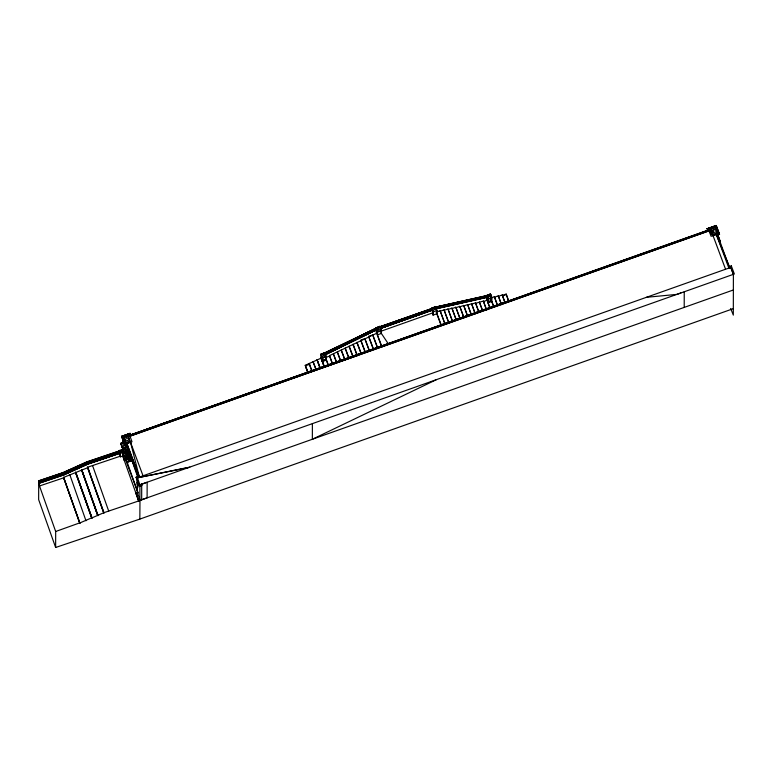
<?xml version="1.0" encoding="UTF-8"?>
<svg xmlns="http://www.w3.org/2000/svg" width="773" height="773" viewBox="0 0 773 773"><rect width="100%" height="100%" fill="white"/><g stroke="black" fill="none" stroke-linecap="round" stroke-linejoin="round"><path stroke-width="1.16" d="M435.518 306.572L434.426 308.727L431.585 307.963L433.064 312.282L431.585 308.34L435.518 306.572L436.996 310.514L436.987 313.732L433.054 315.123L432.281 310.195L380.558 328.399L432.281 310.195M433.054 315.123L433.064 312.282M55.637 547.477L55.675 531.495L39.51 485.975L38.708 480.767L38.65 499.629L55.637 547.477L139.836 519.098L733.326 308.649M87.784 467.665L63.463 477.463L79.735 523.002L91.968 517.736L75.802 472.351M55.675 531.495L79.986 522.79M87.784 467.153L120.124 456.254L119.303 450.504L121.699 449.702L122.733 452.62L122.723 456.031L138.676 500.962L136.193 492.971L137.391 492.565L139.874 499.571L138.676 499.967M91.968 517.871L103.94 512.673L139.874 500.566M122.723 456.031L120.327 456.833L120.337 453.422L119.303 450.504L120.733 450.988L121.699 449.702M129.014 453.48L126.888 454.35L126.202 452.398L124.289 453.162L120.791 443.383L122.82 442.552M122.578 451.896L122.878 452.688M122.888 452.563L122.897 447.499M122.917 438.214L122.907 444.233L125.39 451.239L126.782 450.765L126.84 444.485M123.12 437.363L123.12 436.494L127.874 434.89L130.067 441.934L125.313 443.538L123.12 436.494M122.723 455.036L124.173 460.119L125.922 459.384L127.004 461.713L138.029 493.184M124.289 453.162L120.791 443.277L124.289 453.046M125.371 459.713L125.39 452.398M125.39 451.239L125.4 445.219M125.97 459.51L125.97 458.795C126.859 458.341 130.299 461.868 131.149 458.147M126.772 452.765L126.762 458.515L125.97 458.795M139.372 477.067L126.84 443.46L126.221 444.765L124.782 445.258L125.41 443.944L130.502 442.233L139.372 477.067L126.221 444.765L126.84 443.47L126.009 444.204L138.096 476.545L139.372 477.038L138.096 476.487L136.154 477.241L137.43 477.811L139.372 477.047L126.84 443.46L125.41 443.944L122.917 436.958L121.641 436.359L130.086 433.363L130.627 434.928L129.999 436.146L129.468 434.639L130.086 433.363L121.641 436.378L130.086 433.421L130.627 434.928L357.851 355.348M127.033 459.036L127.043 452.476M127.439 459.462L127.448 452.901M127.874 434.89L130.067 441.934M127.941 459.771L127.951 453.22M128.502 459.945L128.521 453.393M129.101 459.974L129.11 453.413M129.68 459.848L129.69 454.379M718.223 233.804L715.624 226.779L716.233 225.523L707.189 228.779L716.233 225.523L719.518 234.383L718.223 233.746L713.015 235.591L708.493 229.32L711.083 236.277L718.223 233.746L719.518 234.383L716.233 225.523L707.189 228.74L708.493 229.32L714.61 227.194L708.483 229.31L708.078 230.431L130.627 434.928L707.749 230.228L709.044 230.876L130.009 436.194L127.642 436.407L130.009 436.156L130.473 435.247L708.078 230.431L713.015 235.591L725.576 269.246L730.794 267.39L733.393 274.396L733.316 315.123L730.669 308.446M130.212 459.577L130.222 455.21M130.647 459.191L130.656 455.906M136.193 493.966L136.193 492.971M136.676 481.946L137.894 487.377M137.391 493.416L137.42 479.067M139.836 519.098L139.981 500.382M139.874 499.571L139.903 484.806L137.42 477.801L725.219 269.371M141.672 499.812L141.701 484.198L147.15 482.236L147.112 497.851L138.676 500.827M139.285 486.053L139.913 484.797L142.029 485.135C141.575 482.632 142.358 487.628 139.285 486.111L136.154 477.241L139.285 486.111L139.913 484.797L734.35 274L731.403 266.105L729.47 266.791L728.871 268.115L729.47 266.811L728.871 268.115L716.3 234.422L718.223 233.736L717.595 235.069L729.316 267.168M328.399 365.648L326.341 360.131L326.341 356.488L324.911 352.662L320.988 354.053L320.979 358.208L305.248 365.31L307.741 372.499M312.389 423.643L312.35 439.257L436.359 379.688M321.201 357.619C323.819 368.083 319.23 342.043 322.409 361.522L326.341 360.131M322.186 360.276L322.438 357.358M323.839 357.252L325.665 356.604L325.752 359.687L322.998 360.662L323.008 357.812M325.752 359.687L325.665 356.604M332.39 363.909L329.491 355.619L376.664 333.269L376.664 329.916M375.978 328.052L379.91 326.293L381.379 330.602L381.369 333.453L388.732 344.449M381.92 346.826L377.446 334.844L377.456 331.627L378.596 328.902L375.978 327.684L377.456 332.004C387.534 329.868 375.272 330.506 379.91 326.293M444.678 323.423L440.137 310.756L436.204 312.157L441.209 325.539M448.562 322.428L444.06 309.876L440.137 311.268M452.195 320.766L447.992 308.997L444.06 310.388M456.08 319.771L451.925 308.118L447.992 309.509M459.558 317.674L455.848 307.229L451.925 308.63M463.858 317.79L459.78 306.35L455.848 307.741M467.491 316.099L463.713 305.47L459.78 306.862M470.96 314.002L467.636 304.591L463.703 305.982M474.854 313.026L471.569 303.702L467.636 305.103M478.748 312.06L475.492 302.823L471.569 304.214M475.492 303.335L483.357 301.064L486.71 310.05M486.256 309.355L483.357 301.064M487.125 300.639L487.164 297.383L436.214 308.794L435.566 307.055L486.517 295.634L490.449 293.962L491.879 297.789L491.87 301.431L493.937 306.949M490.005 308.35L487.937 302.823L487.947 299.18L486.517 295.354L488.961 296.127L490.449 293.962M488.536 301.953L488.459 298.88L488.536 301.953L491.28 300.987C490.507 292.667 490.749 292.407 491.415 300.272M490.662 296.581L490.671 294.687M491.28 300.987L491.193 297.914L489.367 298.562M497.252 304.939L494.372 296.716L491.425 297.76M501.146 303.982L498.295 295.837L494.372 297.228M504.75 302.214L502.228 294.957L498.295 296.349M508.644 301.257L506.16 294.069L502.228 295.47M684.211 307.403L684.24 291.788M710.706 228.141L712.899 235.176L717.644 233.572L717.644 232.712L715.46 226.537L710.706 228.141L712.899 235.176M715.46 226.537L717.644 233.572M718.223 237.891L718.223 234.77M717.875 235.05L720.272 241.591L717.875 235.166M728.862 268.076L730.794 267.39L733.393 274.396M125.564 457.848L127.004 462.273L133.111 460.273M714.571 227.03L707.189 228.721L707.749 230.286L709.044 230.818L130.009 436.136M130.473 435.247L129.468 434.687L122.917 437.006L121.641 436.416L124.782 445.258L126.221 444.717L126.84 443.47M124.782 445.258L125.41 443.944L121.641 436.359L124.782 445.258L125.41 443.944L131.99 441.741L129.468 434.629L122.926 436.958M487.203 297.17L436.165 308.678L435.711 307.103L486.768 295.682L487.106 297.267M324.795 353.126L376.432 328.071L324.776 353.58L324.96 353.058M127.052 451.384L126.453 450.862L127.284 451.983L127.342 451.084L127.854 451.432L131.487 459.152L137.401 476.12M431.682 308.533L379.949 326.776L431.749 308.63M63.83 474.941L62.951 472.593L86.963 461.829L119.313 450.901L120.124 453.268L87.793 464.167L63.83 474.941L39.52 483.135M86.963 461.829L87.793 464.167M125.149 441.238L126.357 437.47L123.612 436.919L125.149 441.238L129.584 439.74L126.84 437.692L128.047 435.421L123.612 436.919M712.725 232.876L714.059 229.455L711.189 228.557L712.725 232.876L717.16 231.388L714.416 229.33L715.624 227.059L711.189 228.557M322.418 357.88L323.375 354.797L320.988 354.053L322.418 357.88L326.341 356.488L323.955 355.058L324.911 352.662L376.065 328.283M434.078 308.852L433.064 311.915L436.996 310.514L434.426 308.727M488.961 296.127L487.947 299.18L491.879 297.789L489.309 296.001M120.733 450.988L120.337 453.422L122.733 452.62L121.003 450.891M716.233 225.523L715.624 226.798L719.518 234.383M718.223 233.736L717.595 235.011L716.3 234.48L729.47 266.849L731.403 266.105L729.47 266.849M85.977 520.77L69.812 474.738M97.611 515.369L81.706 469.713L97.958 515.205M91.62 517.9L75.493 472.429M324.757 353.232L376.325 328.235M324.747 353.387L376.316 328.39M324.844 353.783L376.345 328.583M324.931 353.986L376.499 328.989L376.866 329.472L325.298 354.469L376.615 329.182M325.162 354.343L376.731 329.346M325.298 354.469L376.982 329.549M325.568 354.681L376.625 329.8M75.551 472.313L91.794 517.929M188.438 467.597L137.42 477.801L189.849 467.105M379.311 326.67L376.577 327.646L379.398 326.902M434.097 307.509L432.175 307.925L435.015 307.181M380.026 326.873L431.807 308.756M380.132 327.085L431.875 308.929M380.2 327.25L431.952 309.123M432.233 310.079L380.558 328.399L380.355 327.655L432.03 309.335M380.422 327.868L432.097 309.548M380.49 328.061L432.165 309.741M380.558 328.341L432.204 309.896M377.456 331.627L381.389 330.235M432.281 313.036L380.596 331.366L381.369 333.453L377.446 334.844M371.639 335.231L368.692 336.284L373.34 348.72M363.774 339.047L360.827 340.091L365.136 351.628M325.559 357.532L329.491 356.131M483.347 301.576L487.28 300.175L487.947 302.311M306.388 365.426L309.789 364.218M502.75 295.788L506.151 294.581M325.665 359.455L322.998 360.662M488.449 301.721L491.193 300.755M487.937 302.823L491.87 301.431M120.791 443.383L122.82 442.668M127.004 461.713L132.966 459.606M132.966 460.177L127.004 462.283L125.922 459.384L125.371 459.568M680.945 292.957L676.906 294.387L646.412 297.315M139.469 500.566L733.364 289.972M186.863 468.158L187.617 467.897M103.94 512.673L87.697 467.182M712.899 234.316L717.644 232.712M125.313 442.668L130.067 441.064M119.419 451.074L86.895 462.032L62.932 472.815L38.814 480.941M119.506 451.268L86.934 462.244L62.98 473.018L38.901 481.135M119.602 451.519L87.011 462.505L63.048 473.289L38.998 481.395M119.718 451.819L87.107 462.805L63.144 473.578L39.104 481.685M119.825 452.128L87.223 463.114L63.26 473.888L39.21 481.994M119.921 452.437L87.349 463.414L63.386 474.187L39.307 482.304M120.008 452.727L87.475 463.684L63.521 474.458L39.394 482.594M121.69 452.118L122.888 451.712L125.371 458.718L124.173 459.123M120.076 452.968L87.6 463.916L63.637 474.69L39.462 482.835M120.115 453.152L87.707 464.08L63.744 474.854L39.5 483.019M125.39 451.355L126.782 450.881L126.646 450.301M38.689 480.796L62.951 472.593M39.51 485.975L63.821 477.782M124.173 459.974L125.487 459.529L138.029 492.623M139.903 484.826L141.701 484.198M435.962 307.152L487.029 295.846M436.194 307.422L487.135 296.001M436.291 307.615L487.222 296.194M436.349 307.828L487.29 296.407M436.378 308.05L487.319 296.629M436.378 308.263L487.319 296.842M436.339 308.446L487.27 297.025M103.698 512.885L87.436 467.356M81.484 469.897L97.707 515.417M79.677 523.012L63.579 477.376M707.189 228.779L712.822 231.282M126.221 444.707L125.41 443.944L126.25 444.127M126.936 451.055L127.68 451.847L127.052 451.268M718.523 238.693L720.272 241.476M506.16 294.069L508.673 300.823M502.228 294.957L505.078 302.591M498.295 295.837L501.59 304.649M494.372 296.716L497.281 304.504M491.27 300.339L493.763 307.016M486.517 298.484L490.034 307.896M479.424 301.943L482.681 310.659M479.84 303.576L482.362 310.321M475.492 302.823L478.787 311.635M471.569 303.702L475.308 313.722M467.636 304.591L471.414 314.708M463.713 305.47L467.375 315.297M459.78 306.35L463.897 317.384M455.848 307.229L460.012 318.379M451.925 308.118L456.128 319.365M447.992 308.997L452.485 321.037M444.06 309.876L449.016 323.133M440.137 310.756L444.717 323.027M436.987 313.732L441.054 324.621M431.952 309.326L433.064 312.282M376.007 331.53L381.659 346.652M372.731 334.661L377.726 348.053M372.731 335.173L377.678 348.43M368.586 336.506L373.291 349.116M364.866 338.477L369.368 350.507M364.866 338.98L369.069 350.237M360.933 340.893L365.098 352.034M357.01 342.284L361.165 353.425M357.01 342.797L361.126 353.831M353.077 344.188L357.194 355.222M353.077 344.7L357.155 355.619M349.145 346.091L353.222 357.02M349.145 346.604L352.923 356.73M345.212 348.005L348.99 358.121M345.212 348.507L348.952 358.527M341.279 349.908L345.019 359.918M341.279 350.42L344.98 360.334M337.347 351.812L340.642 360.624M337.347 352.324L340.603 361.039M333.424 353.715L336.68 362.44M333.424 354.227L336.352 362.093M329.491 355.619L332.429 363.484M328.428 365.204L326.341 359.619L322.409 361.01L320.979 357.184M320.979 357.696L324.467 367.04M320.979 358.208L324.302 367.117M317.046 359.6L320.109 367.793M317.046 360.112L319.925 367.822M313.113 361.503L316.408 370.315M313.113 362.015L315.964 369.649M309.181 363.407L312.031 371.04M309.181 363.919L311.703 370.663M305.248 365.31L307.925 372.47L305.847 366.914M130.502 442.233L143.024 475.753M132.908 461.423L137.401 473.453M127.284 451.983L126.811 450.736L125.719 451.123L124.569 448.021M125.352 449.152L126.047 451.007M125.728 451.239L126.888 454.35M321.578 359.29L324.447 367.127M317.645 361.194L320.08 367.851M120.124 456.254L120.327 456.833M92.547 465.549L108.703 511.069M87.61 467.211L103.94 513.185M81.706 469.713L97.949 515.717M75.715 472.245L91.968 518.248M63.657 477.337L79.986 523.302M136.193 493.821L138.676 500.962M719.518 234.325L717.595 235.031L719.518 234.345M324.322 353.01L321.665 354.218L324.322 353.01M489.86 294.31L487.193 295.518L489.86 294.31M713.015 235.591L708.483 229.31L713.015 235.591"/></g></svg>
